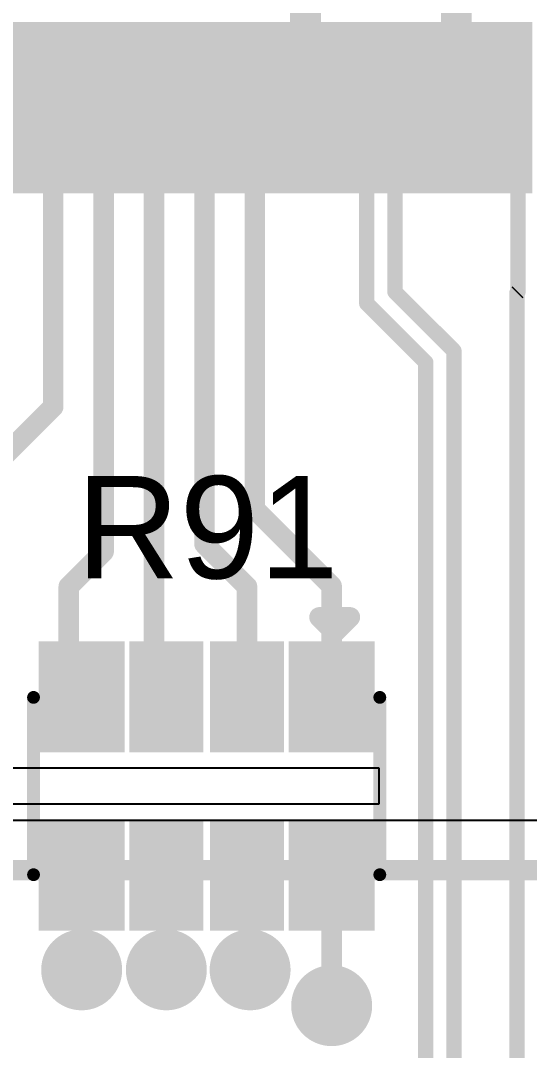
# Model space of a CAD drawing. Header units: millimetres. Extents: x 0 to 172, y 0 to 138.
# Drawn here: x 72.07 to 77.12, y 36.56 to 46.79 of the extents above; entities that cross this region are included whole.
import ezdxf

# ---------------------------------------------------------------- set-up
doc = ezdxf.new("R2010")
doc.units = ezdxf.units.MM
for name, color, linetype in [('BottomLayer', 5, 'Continuous'), ('BottomSolder', 6, 'Continuous'), ('TopLayer', 1, 'Continuous'), ('TopOverlay', 2, 'Continuous'), ('TopPaste', 8, 'Continuous'), ('TopSolder', 216, 'Continuous'), ('ViaHoleLayer', 16, 'Continuous')]:
    doc.layers.add(name, color=color, linetype=linetype)
doc.styles.add('Arial', font='', dxfattribs={"height": 0.2})
doc.styles.get('Arial').set_extended_font_data('Arial')

# ---------------------------------------------------------------- blocks, each defined once
blk = doc.blocks.new('MM70_314B1_2_R300_33')
at = {"layer": 'TopLayer'}
for points in [[(28.54999878, 4.84999919), (28.84999818, 4.84999919), (28.84999818, 3.34999965), (28.54999878, 3.34999965)], [(29.05000032, 4.84999919), (29.34999972, 4.84999919), (29.34999972, 3.34999965), (29.05000032, 3.34999965)], [(29.54999932, 4.84999919), (29.84999871999999, 4.84999919), (29.84999871999999, 3.34999965), (29.54999932, 3.34999965)], [(30.05000086, 4.84999919), (30.35000026, 4.84999919), (30.35000026, 3.34999965), (30.05000086, 3.34999965)], [(30.54999986, 4.84999919), (30.84999926, 4.84999919), (30.84999926, 3.34999965), (30.54999986, 3.34999965)], [(31.04999886, 4.84999919), (31.34999826, 4.84999919), (31.34999826, 3.34999965), (31.04999886, 3.34999965)], [(31.5500004, 4.84999919), (31.8499998, 4.84999919), (31.8499998, 3.34999965), (31.5500004, 3.34999965)], [(32.0499994, 4.84999919), (32.3499988, 4.84999919), (32.3499988, 3.34999965), (32.0499994, 3.34999965)], [(32.55000094, 4.84999919), (32.85000034, 4.84999919), (32.85000034, 3.34999965), (32.55000094, 3.34999965)], [(33.04999994, 4.84999919), (33.34999934, 4.84999919), (33.34999934, 3.34999965), (33.04999994, 3.34999965)]]:
    blk.add_hatch(color=1, dxfattribs=at).paths.add_polyline_path(points)
at = {"layer": 'TopPaste'}
for points in [[(28.54999878, 4.84999919), (28.84999818, 4.84999919), (28.84999818, 3.34999965), (28.54999878, 3.34999965)], [(29.05000032, 4.84999919), (29.34999972, 4.84999919), (29.34999972, 3.34999965), (29.05000032, 3.34999965)], [(29.54999932, 4.84999919), (29.84999871999999, 4.84999919), (29.84999871999999, 3.34999965), (29.54999932, 3.34999965)], [(30.05000086, 4.84999919), (30.35000026, 4.84999919), (30.35000026, 3.34999965), (30.05000086, 3.34999965)], [(30.54999986, 4.84999919), (30.84999926, 4.84999919), (30.84999926, 3.34999965), (30.54999986, 3.34999965)], [(31.04999886, 4.84999919), (31.34999826, 4.84999919), (31.34999826, 3.34999965), (31.04999886, 3.34999965)], [(31.5500004, 4.84999919), (31.8499998, 4.84999919), (31.8499998, 3.34999965), (31.5500004, 3.34999965)], [(32.0499994, 4.84999919), (32.3499988, 4.84999919), (32.3499988, 3.34999965), (32.0499994, 3.34999965)], [(32.55000094, 4.84999919), (32.85000034, 4.84999919), (32.85000034, 3.34999965), (32.55000094, 3.34999965)], [(33.04999994, 4.84999919), (33.34999934, 4.84999919), (33.34999934, 3.34999965), (33.04999994, 3.34999965)]]:
    blk.add_hatch(color=8, dxfattribs=at).paths.add_polyline_path(points)
at = {"layer": 'TopSolder'}
for points in [[(28.44839878, 4.95159919), (28.95159818, 4.95159919), (28.95159818, 3.24839965), (28.44839878, 3.24839965)], [(28.94840032, 4.95159919), (29.45159972, 4.95159919), (29.45159972, 3.24839965), (28.94840032, 3.24839965)], [(29.44839932, 4.95159919), (29.95159872, 4.95159919), (29.95159872, 3.24839965), (29.44839932, 3.24839965)], [(29.94840086, 4.95159919), (30.45160026, 4.95159919), (30.45160026, 3.24839965), (29.94840086, 3.24839965)], [(30.44839986, 4.95159919), (30.95159925999999, 4.95159919), (30.95159925999999, 3.24839965), (30.44839986, 3.24839965)], [(30.94839886, 4.95159919), (31.45159826, 4.95159919), (31.45159826, 3.24839965), (30.94839886, 3.24839965)], [(31.4484004, 4.95159919), (31.9515998, 4.95159919), (31.9515998, 3.24839965), (31.4484004, 3.24839965)], [(31.9483994, 4.95159919), (32.4515988, 4.95159919), (32.4515988, 3.24839965), (31.9483994, 3.24839965)], [(32.44840094, 4.95159919), (32.95160034, 4.95159919), (32.95160034, 3.24839965), (32.44840094, 3.24839965)], [(32.94839993999999, 4.95159919), (33.45159934, 4.95159919), (33.45159934, 3.24839965), (32.94839993999999, 3.24839965)], [(33.44839894, 4.95159919), (33.95159834, 4.95159919), (33.95159834, 3.24839965), (33.44839894, 3.24839965)]]:
    blk.add_hatch(color=216, dxfattribs=at).paths.add_polyline_path(points)
blk = doc.blocks.new('YC164_JR_0722RL_138')
at = {"layer": 'TopLayer'}
for points in [[(-0.45000037, 0.32500062), (0.45000037, 0.32500062), (0.45000037, -0.32500062), (-0.45000037, -0.32500062)], [(2.21999937, -0.32500062), (1.31999863, -0.32500062), (1.31999863, 0.32500062), (2.21999937, 0.32500062)], [(-0.45000037, -0.57500139), (0.45000037, -0.57500139), (0.45000037, -1.10500033), (-0.45000037, -1.10500033)], [(2.21999937, -1.10500033), (1.31999863, -1.10500033), (1.31999863, -0.57500139), (2.21999937, -0.57500139)], [(-0.45000037, -1.37499979), (0.45000037, -1.37499979), (0.45000037, -1.90499873), (-0.45000037, -1.90499873)], [(2.21999937, -1.90499873), (1.31999863, -1.90499873), (1.31999863, -1.37499979), (2.21999937, -1.37499979)], [(-0.45000037, -2.1549995), (0.45000037, -2.1549995), (0.45000037, -2.80500074), (-0.45000037, -2.80500074)], [(2.21999937, -2.80500074), (1.31999863, -2.80500074), (1.31999863, -2.1549995), (2.21999937, -2.1549995)]]:
    blk.add_hatch(color=1, dxfattribs=at).paths.add_polyline_path(points)
at = {"layer": 'TopPaste'}
for points in [[(-0.45000037, 0.32500062), (0.45000037, 0.32500062), (0.45000037, -0.32500062), (-0.45000037, -0.32500062)], [(2.21999937, -0.32500062), (1.31999863, -0.32500062), (1.31999863, 0.32500062), (2.21999937, 0.32500062)], [(-0.45000037, -0.57500139), (0.45000037, -0.57500139), (0.45000037, -1.10500033), (-0.45000037, -1.10500033)], [(2.21999937, -1.10500033), (1.31999863, -1.10500033), (1.31999863, -0.57500139), (2.21999937, -0.57500139)], [(-0.45000037, -1.37499979), (0.45000037, -1.37499979), (0.45000037, -1.90499873), (-0.45000037, -1.90499873)], [(2.21999937, -1.90499873), (1.31999863, -1.90499873), (1.31999863, -1.37499979), (2.21999937, -1.37499979)], [(-0.45000037, -2.1549995), (0.45000037, -2.1549995), (0.45000037, -2.80500074), (-0.45000037, -2.80500074)], [(2.21999937, -2.80500074), (1.31999863, -2.80500074), (1.31999863, -2.1549995), (2.21999937, -2.1549995)]]:
    blk.add_hatch(color=8, dxfattribs=at).paths.add_polyline_path(points)
at = {"layer": 'TopSolder'}
for points in [[(-0.55160037, 0.4266006199999999), (0.55160037, 0.4266006199999999), (0.55160037, -0.4266006199999999), (-0.55160037, -0.4266006199999999)], [(2.32159937, -0.4266006199999999), (1.21839863, -0.42660062), (1.21839863, 0.4266006199999999), (2.32159937, 0.42660062)], [(-0.55160037, -0.47340139), (0.55160037, -0.47340139), (0.55160037, -1.20660033), (-0.55160037, -1.20660033)], [(2.32159937, -1.20660033), (1.21839863, -1.20660033), (1.21839863, -0.4734013900000001), (2.32159937, -0.4734013899999999)], [(-0.55160037, -1.27339979), (0.55160037, -1.27339979), (0.55160037, -2.00659873), (-0.55160037, -2.00659873)], [(2.32159937, -2.00659873), (1.21839863, -2.00659873), (1.21839863, -1.27339979), (2.32159937, -1.27339979)], [(-0.55160037, -2.0533995), (0.55160037, -2.0533995), (0.55160037, -2.90660074), (-0.55160037, -2.90660074)], [(2.32159937, -2.90660074), (1.21839863, -2.90660074), (1.21839863, -2.0533995), (2.32159937, -2.0533995)]]:
    blk.add_hatch(color=216, dxfattribs=at).paths.add_polyline_path(points)
at = {"layer": 'TopOverlay'}
for points, const_width in [([(1.76500028, 0.47759874), (0.00499872, 0.47759874)], 0.127), ([(-0.7914005, -0.12240006), (-0.7914005, 0.18239994)], 0.1999996), ([(-0.6390005, 0.02999994), (-0.7914005, 0.18239994)], 0.1999996), ([(-0.7914005, -0.12240006), (-0.6390005, 0.02999994)], 0.1999996), ([(1.76500028, -2.95759886), (0.00499872, -2.95759886)], 0.127)]:
    blk.add_lwpolyline(points, dxfattribs=dict(at, const_width=const_width))
for points, const_width in [([(-0.02675128, 0.47759874, 1), (0.03674872, 0.47759874, 1)], 0.0635), ([(1.73325028, 0.47759874, 1), (1.79675028, 0.47759874, 1)], 0.0635), ([(-0.8414004, 0.18239994, 1), (-0.7414006, 0.18239994, 1)], 0.0999998), ([(-0.8414004, 0.18239994, 1), (-0.7414006, 0.18239994, 1)], 0.0999998), ([(-0.6890004, 0.02999994, 1), (-0.5890006, 0.02999994, 1)], 0.0999998), ([(-0.6890004, 0.02999994, 1), (-0.5890006, 0.02999994, 1)], 0.0999998), ([(-0.8414004, -0.12240006, 1), (-0.7414006, -0.12240006, 1)], 0.0999998), ([(-0.8414004, -0.12240006, 1), (-0.7414006, -0.12240006, 1)], 0.0999998), ([(-0.02675128, -2.95759886, 1), (0.03674872, -2.95759886, 1)], 0.0635), ([(1.73325028, -2.95759886, 1), (1.79675028, -2.95759886, 1)], 0.0635)]:
    blk.add_lwpolyline(points, format="xyb", close=True, dxfattribs=dict(at, const_width=const_width))

msp = doc.modelspace()

# ---------------------------------------------------------------- hatches: boundary and pattern name
at = {"layer": 'BottomLayer'}
h = msp.add_hatch(color=5, dxfattribs=at)
edge = h.paths.add_edge_path()
edge.add_arc((72.6803982, 37.3633492), 0.2999994, 0, 360)
h = msp.add_hatch(color=5, dxfattribs=at)
edge = h.paths.add_edge_path()
edge.add_arc((73.52039906, 37.3633492), 0.2999994, 0, 360)
h = msp.add_hatch(color=5, dxfattribs=at)
edge = h.paths.add_edge_path()
edge.add_arc((74.35139815999999, 37.3633492), 0.2999994, 0, 360)
h = msp.add_hatch(color=5, dxfattribs=at)
edge = h.paths.add_edge_path()
edge.add_arc((75.16039832, 37.0078), 0.2999994, 0, 360)
at = {"layer": 'BottomSolder'}
h = msp.add_hatch(color=6, dxfattribs=at)
edge = h.paths.add_edge_path()
edge.add_arc((72.6803982, 37.3633492), 0.4015993999999999, 0, 360)
h = msp.add_hatch(color=6, dxfattribs=at)
edge = h.paths.add_edge_path()
edge.add_arc((73.52039906, 37.3633492), 0.4015993999999999, 0, 360)
h = msp.add_hatch(color=6, dxfattribs=at)
edge = h.paths.add_edge_path()
edge.add_arc((74.35139815999999, 37.3633492), 0.4015993999999999, 0, 360)
h = msp.add_hatch(color=6, dxfattribs=at)
edge = h.paths.add_edge_path()
edge.add_arc((75.16039832, 37.0078), 0.4015993999999999, 0, 360)
at = {"layer": 'TopLayer'}
h = msp.add_hatch(color=1, dxfattribs=at)
edge = h.paths.add_edge_path()
edge.add_arc((72.6803982, 37.3633492), 0.2999994, 0, 360)
h = msp.add_hatch(color=1, dxfattribs=at)
edge = h.paths.add_edge_path()
edge.add_arc((73.52039906, 37.3633492), 0.2999994, 0, 360)
h = msp.add_hatch(color=1, dxfattribs=at)
edge = h.paths.add_edge_path()
edge.add_arc((74.35139815999999, 37.3633492), 0.2999994, 0, 360)
h = msp.add_hatch(color=1, dxfattribs=at)
edge = h.paths.add_edge_path()
edge.add_arc((75.16039832, 37.0078), 0.2999994, 0, 360)
at = {"layer": 'TopSolder'}
h = msp.add_hatch(color=216, dxfattribs=at)
edge = h.paths.add_edge_path()
edge.add_arc((72.6803982, 37.3633492), 0.4015993999999999, 0, 360)
h = msp.add_hatch(color=216, dxfattribs=at)
edge = h.paths.add_edge_path()
edge.add_arc((73.52039906, 37.3633492), 0.4015993999999999, 0, 360)
h = msp.add_hatch(color=216, dxfattribs=at)
edge = h.paths.add_edge_path()
edge.add_arc((74.35139815999999, 37.3633492), 0.4015993999999999, 0, 360)
h = msp.add_hatch(color=216, dxfattribs=at)
edge = h.paths.add_edge_path()
edge.add_arc((75.16039832, 37.0078), 0.4015993999999999, 0, 360)
at = {"layer": 'ViaHoleLayer'}
h = msp.add_hatch(color=16, dxfattribs=at)
edge = h.paths.add_edge_path()
edge.add_arc((72.6803982, 37.3633492), 0.1499997, 0, 360)
h = msp.add_hatch(color=16, dxfattribs=at)
edge = h.paths.add_edge_path()
edge.add_arc((73.52039906, 37.3633492), 0.1499997, 0, 360)
h = msp.add_hatch(color=16, dxfattribs=at)
edge = h.paths.add_edge_path()
edge.add_arc((74.35139815999999, 37.3633492), 0.1499997, 0, 360)
h = msp.add_hatch(color=16, dxfattribs=at)
edge = h.paths.add_edge_path()
edge.add_arc((75.16039832, 37.0078), 0.1499997, 0, 360)

# ---------------------------------------------------------------- linework, layer by layer
at = {"layer": 'BottomLayer'}
msp.add_line((79.62838531999999, 38.84605388), (68.696332, 38.84605388), dxfattribs=at)
at = {"layer": 'BottomLayer', "const_width": 0.2032}
msp.add_lwpolyline([(68.696332, 38.354), (79.83219999999999, 38.354)], dxfattribs=at)
at = {"layer": 'TopLayer'}
for p, q in [((68.4556035, 39.3691999), (72.0935947, 39.3691999)), ((72.0935947, 39.3691999), (72.09359724, 39.36919482)), ((72.09359724, 39.36919482), (72.10140266, 39.36919482)), ((72.10140266, 39.36919736), (72.22059978, 39.3691999)), ((72.10140266, 39.36919482), (72.10140266, 39.36919736)), ((72.22059978, 39.3691999), (75.62744336, 39.3691999)), ((75.62744336, 39.3691999), (75.62744336, 39.00719909999999)), ((72.10139758, 39.00720164), (71.97439503999999, 39.00719909999999)), ((72.22060232, 39.00719909999999), (72.10139758, 39.00720164)), ((75.62744336, 39.00719909999999), (72.22060232, 39.00719909999999))]:
    msp.add_line(p, q, dxfattribs=at)
for points, const_width in [([(74.90079762, 45.9256003), (74.90079762, 47.8269427)], 0.3048), ([(76.39839685999999, 45.9232), (76.39839685999999, 47.83074507999999)], 0.3048), ([(72.39839724, 42.95333547999999), (72.39839724, 45.9232)], 0.2032), ([(72.89839624, 41.51544655999999), (72.89839624, 45.9232)], 0.2032), ([(73.39839778, 40.19520027999999), (73.39839778, 45.9232)], 0.2032), ([(73.89839678, 41.59112332), (73.89839678, 45.9232)], 0.2032), ([(74.39839832, 41.9354), (74.39839832, 45.9232)], 0.2032), ([(74.89839731999999, 45.9232), (74.90079762, 45.9256003)], 0.3048), ([(75.39839632, 45.9232), (75.47219602, 45.8494003)], 0.1524), ([(75.47219602, 45.19662538), (75.47219602, 45.8494003)], 0.1524), ([(75.82459816000001, 45.8494003), (75.89839786, 45.9232)], 0.1524), ([(75.82459816000001, 45.19662284), (75.82459816000001, 45.8494003)], 0.1524), ([(76.9721981, 45.19662284), (76.9721981, 45.92738591999999)], 0.1524), ([(75.47219602, 45.19662538), (75.50869836, 45.16012303999999)], 0.1524), ([(75.50869836, 43.97895192), (75.50869836, 45.16012303999999)], 0.1524), ([(75.78809835999999, 45.16012303999999), (75.82459816000001, 45.19662284)], 0.1524), ([(75.78809835999999, 44.09468194), (75.78809835999999, 45.16012303999999)], 0.1524), ([(76.9721981, 45.19662284), (77.0086979, 45.16012303999999)], 0.1524), ([(77.0086979, 44.09468448), (77.0086979, 45.16012303999999)], 0.1524), ([(75.78809835999999, 44.09468194), (76.3729994, 43.5097809)], 0.1524), ([(76.99803752, 44.08402409999999), (77.0086979, 44.09468448)], 0.1524), ([(76.99803752, 34.11231684), (76.99803752, 44.08402409999999)], 0.1524), ([(75.50869836, 43.97895192), (76.09359939999999, 43.39405088)], 0.1524), ([(76.3729994, 34.76598076), (76.3729994, 43.5097809)], 0.1524), ([(76.09359939999999, 34.88171078), (76.09359939999999, 43.39405088)], 0.1524), ([(71.51459915999999, 42.06953739999999), (72.39839724, 42.95333547999999)], 0.2032), ([(74.39839832, 41.9354), (75.16039832, 41.1734)], 0.2032), ([(72.55207232, 41.16912264), (72.89839624, 41.51544655999999)], 0.2032), ([(73.89839678, 41.59112332), (74.32039746, 41.16912264)], 0.2032), ([(72.55207232, 40.20152487999999), (72.55207232, 41.16912264)], 0.2032), ([(74.32039746, 40.073199), (74.32039746, 41.16912264)], 0.2032), ([(75.16039832, 40.073199), (75.16039832, 41.1734)], 0.2032), ([(72.55207232, 40.20152487999999), (72.6803982, 40.073199)], 0.2032), ([(73.39839778, 40.19520027999999), (73.52039906, 40.073199)], 0.2032), ([(73.42049832, 40.17309974), (73.52039906, 40.073199)], 0.2032), ([(74.32039746, 38.3032), (74.33589907999999, 38.28769838)], 0.3809999999999999), ([(72.6803982, 37.3633492), (72.6803982, 38.3032)], 0.2032), ([(73.52039906, 37.3633492), (73.52039906, 38.3032)], 0.2032), ([(74.33589907999999, 37.37884827999999), (74.33589907999999, 38.28769838)], 0.2032), ([(75.16039832, 37.0078), (75.16039832, 38.3032)], 0.2032), ([(74.33589907999999, 37.37884827999999), (74.35139815999999, 37.3633492)], 0.3809999999999999)]:
    msp.add_lwpolyline(points, dxfattribs=dict(at, const_width=const_width))
for points, const_width in [([(72.34759724, 45.9232, 1), (72.44919724, 45.9232, 1)], 0.1016), ([(72.84759624, 45.9232, 1), (72.94919623999999, 45.9232, 1)], 0.1016), ([(73.34759777999999, 45.9232, 1), (73.44919777999999, 45.9232, 1)], 0.1016), ([(73.84759677999999, 45.9232, 1), (73.94919678, 45.9232, 1)], 0.1016), ([(74.34759832, 45.9232, 1), (74.44919832, 45.9232, 1)], 0.1016), ([(74.82219732, 45.9232, 1), (74.97459732, 45.9232, 1)], 0.1524), ([(74.82459761999999, 45.9256003, 1), (74.97699761999999, 45.9256003, 1)], 0.1524), ([(74.82459761999999, 45.9256003, 1), (74.97699761999999, 45.9256003, 1)], 0.1524), ([(76.32219685999999, 45.9232, 1), (76.47459685999999, 45.9232, 1)], 0.1524), ([(75.36029632, 45.9232, 1), (75.43649631999999, 45.9232, 1)], 0.0762), ([(75.43409602, 45.8494003, 1), (75.51029602, 45.8494003, 1)], 0.0762), ([(75.43409602, 45.8494003, 1), (75.51029602, 45.8494003, 1)], 0.0762), ([(75.78649816, 45.8494003, 1), (75.86269816, 45.8494003, 1)], 0.0762), ([(75.78649816, 45.8494003, 1), (75.86269816, 45.8494003, 1)], 0.0762), ([(75.86029785999999, 45.9232, 1), (75.93649786, 45.9232, 1)], 0.0762), ([(76.9340981, 45.92738591999999, 1), (77.0102981, 45.92738591999999, 1)], 0.0762), ([(75.43409602, 45.19662538, 1), (75.51029602, 45.19662538, 1)], 0.0762), ([(75.43409602, 45.19662538, 1), (75.51029602, 45.19662538, 1)], 0.0762), ([(75.47059836, 45.16012303999999, 1), (75.54679836, 45.16012303999999, 1)], 0.0762), ([(75.47059836, 45.16012303999999, 1), (75.54679836, 45.16012303999999, 1)], 0.0762), ([(75.74999835999999, 45.16012303999999, 1), (75.82619836, 45.16012303999999, 1)], 0.0762), ([(75.74999835999999, 45.16012303999999, 1), (75.82619836, 45.16012303999999, 1)], 0.0762), ([(75.78649816, 45.19662284, 1), (75.86269816, 45.19662284, 1)], 0.0762), ([(75.78649816, 45.19662284, 1), (75.86269816, 45.19662284, 1)], 0.0762), ([(76.9340981, 45.19662284, 1), (77.0102981, 45.19662284, 1)], 0.0762), ([(76.9340981, 45.19662284, 1), (77.0102981, 45.19662284, 1)], 0.0762), ([(76.9705979, 45.16012303999999, 1), (77.0467979, 45.16012303999999, 1)], 0.0762), ([(76.9705979, 45.16012303999999, 1), (77.0467979, 45.16012303999999, 1)], 0.0762), ([(75.74999835999999, 44.09468194, 1), (75.82619836, 44.09468194, 1)], 0.0762), ([(75.74999835999999, 44.09468194, 1), (75.82619836, 44.09468194, 1)], 0.0762), ([(76.9705979, 44.09468448, 1), (77.0467979, 44.09468448, 1)], 0.0762), ([(76.9705979, 44.09468448, 1), (77.0467979, 44.09468448, 1)], 0.0762), ([(76.95993752, 44.08402409999999, 1), (77.03613752, 44.08402409999999, 1)], 0.0762), ([(76.95993752, 44.08402409999999, 1), (77.03613752, 44.08402409999999, 1)], 0.0762), ([(75.47059836, 43.97895192, 1), (75.54679836, 43.97895192, 1)], 0.0762), ([(75.47059836, 43.97895192, 1), (75.54679836, 43.97895192, 1)], 0.0762), ([(76.3348994, 43.5097809, 1), (76.4110994, 43.5097809, 1)], 0.0762), ([(76.3348994, 43.5097809, 1), (76.4110994, 43.5097809, 1)], 0.0762), ([(76.0554994, 43.39405088, 1), (76.13169939999999, 43.39405088, 1)], 0.0762), ([(76.0554994, 43.39405088, 1), (76.13169939999999, 43.39405088, 1)], 0.0762), ([(72.34759724, 42.95333547999999, 1), (72.44919724, 42.95333547999999, 1)], 0.1016), ([(72.34759724, 42.95333547999999, 1), (72.44919724, 42.95333547999999, 1)], 0.1016), ([(74.34759832, 41.9354, 1), (74.44919832, 41.9354, 1)], 0.1016), ([(74.34759832, 41.9354, 1), (74.44919832, 41.9354, 1)], 0.1016), ([(72.84759624, 41.51544655999999, 1), (72.94919623999999, 41.51544655999999, 1)], 0.1016), ([(72.84759624, 41.51544655999999, 1), (72.94919623999999, 41.51544655999999, 1)], 0.1016), ([(73.84759677999999, 41.59112332, 1), (73.94919678, 41.59112332, 1)], 0.1016), ([(73.84759677999999, 41.59112332, 1), (73.94919678, 41.59112332, 1)], 0.1016), ([(72.50127232, 41.16912264, 1), (72.60287231999999, 41.16912264, 1)], 0.1016), ([(72.50127232, 41.16912264, 1), (72.60287231999999, 41.16912264, 1)], 0.1016), ([(74.26959746, 41.16912264, 1), (74.37119746, 41.16912264, 1)], 0.1016), ([(74.26959746, 41.16912264, 1), (74.37119746, 41.16912264, 1)], 0.1016), ([(75.10959831999999, 41.1734, 1), (75.21119832, 41.1734, 1)], 0.1016), ([(75.10959831999999, 41.1734, 1), (75.21119832, 41.1734, 1)], 0.1016), ([(72.50127232, 40.20152487999999, 1), (72.60287231999999, 40.20152487999999, 1)], 0.1016), ([(72.50127232, 40.20152487999999, 1), (72.60287231999999, 40.20152487999999, 1)], 0.1016), ([(73.34759777999999, 40.19520027999999, 1), (73.44919777999999, 40.19520027999999, 1)], 0.1016), ([(73.34759777999999, 40.19520027999999, 1), (73.44919777999999, 40.19520027999999, 1)], 0.1016), ([(73.36969832, 40.17309974, 1), (73.47129832, 40.17309974, 1)], 0.1016), ([(72.6295982, 40.073199, 1), (72.7311982, 40.073199, 1)], 0.1016), ([(73.46959906, 40.073199, 1), (73.57119906, 40.073199, 1)], 0.1016), ([(73.46959906, 40.073199, 1), (73.57119906, 40.073199, 1)], 0.1016), ([(74.26959746, 40.073199, 1), (74.37119746, 40.073199, 1)], 0.1016), ([(75.10959831999999, 40.073199, 1), (75.21119832, 40.073199, 1)], 0.1016), ([(74.22514746, 38.3032, 1), (74.41564746, 38.3032, 1)], 0.1905), ([(74.24064908, 38.28769838, 1), (74.43114908, 38.28769838, 1)], 0.1905), ([(72.6295982, 38.3032, 1), (72.7311982, 38.3032, 1)], 0.1016), ([(73.46959906, 38.3032, 1), (73.57119906, 38.3032, 1)], 0.1016), ([(74.28509908, 38.28769838, 1), (74.38669908, 38.28769838, 1)], 0.1016), ([(75.10959831999999, 38.3032, 1), (75.21119832, 38.3032, 1)], 0.1016), ([(74.24064908, 37.37884827999999, 1), (74.43114908, 37.37884827999999, 1)], 0.1905), ([(74.25614816, 37.3633492, 1), (74.44664816, 37.3633492, 1)], 0.1905), ([(72.6295982, 37.3633492, 1), (72.7311982, 37.3633492, 1)], 0.1016), ([(73.46959906, 37.3633492, 1), (73.57119906, 37.3633492, 1)], 0.1016), ([(74.28509908, 37.37884827999999, 1), (74.38669908, 37.37884827999999, 1)], 0.1016), ([(75.10959831999999, 37.0078, 1), (75.21119832, 37.0078, 1)], 0.1016)]:
    msp.add_lwpolyline(points, format="xyb", close=True, dxfattribs=dict(at, const_width=const_width))

# ---------------------------------------------------------------- block references
for name, p, rotation in [('MM70_314B1_2_R300_33', (105.59839688, 50.02319942), 180), ('YC164_JR_0722RL_138', (75.16039832, 40.073199), 270)]:
    msp.add_blockref(name, p, dxfattribs=dict(rotation=rotation))

# ---------------------------------------------------------------- texts
at = {"layer": 'TopOverlay', "style": 'Arial'}
msp.add_text('R91', height=1.016, dxfattribs=at).set_placement((72.62744936, 41.2497651))

doc.saveas('drawing.dxf')
